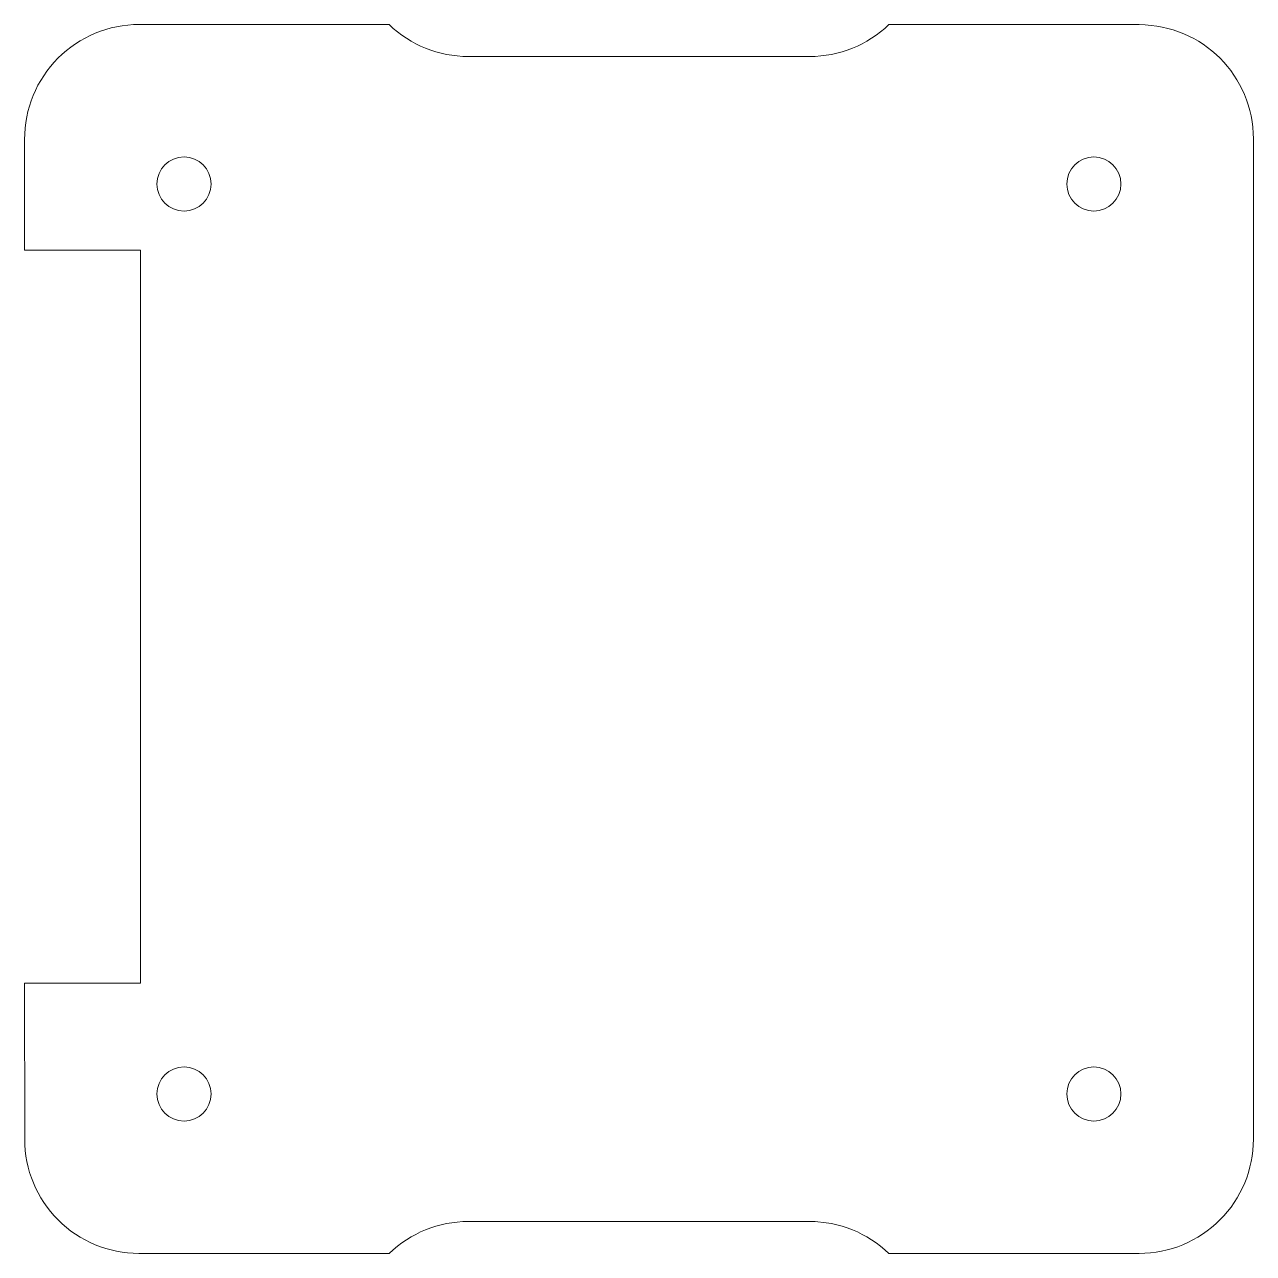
# Model space of a CAD drawing. Header units: millimetres. Extents: x 0.1 to 68.7, y -68.7 to -0.1.
import ezdxf

# ---------------------------------------------------------------- set-up
doc = ezdxf.new("R2010")
doc.units = ezdxf.units.MM
doc.layers.get('0').update_dxf_attribs({"color": 2, "lineweight": 0})

msp = doc.modelspace()

# ---------------------------------------------------------------- linework, layer by layer
at = {"color": 2, "lineweight": 0, "flags": 128}
msp.add_lwpolyline([(62.3416, -0.1101), (48.3523, -0.1101), (48.1258, -0.3183), (47.8904, -0.5145), (47.6468, -0.6985), (47.3953, -0.8701), (47.1364, -1.0291), (46.8707, -1.1753), (46.5986, -1.3086), (46.3205, -1.4286), (46.0371, -1.5353), (45.7488, -1.6283), (45.4561, -1.7076), (45.1594, -1.7729), (44.8592, -1.8241), (44.5561, -1.8608), (44.2505, -1.8831), (43.9429, -1.8905), (24.8829, -1.8901), (24.563, -1.883), (24.2574, -1.8608), (23.9543, -1.8241), (23.6542, -1.7729), (23.3575, -1.7076), (23.0647, -1.6283), (22.7764, -1.5353), (22.493, -1.4286), (22.215, -1.3086), (21.9429, -1.1753), (21.6771, -1.0291), (21.4183, -0.8701), (21.1667, -0.6985), (20.9231, -0.5145), (20.6877, -0.3183), (20.4612, -0.1101), (6.4929, -0.1101), (6.1751, -0.1079), (5.8594, -0.1315), (5.5465, -0.1705), (5.2367, -0.2247), (4.9307, -0.2939), (4.629, -0.3779), (4.3322, -0.4764), (4.0406, -0.5893), (3.7549, -0.7163), (3.4756, -0.8572), (3.2033, -1.0118), (2.9384, -1.1798), (2.6815, -1.3611), (2.433, -1.5554), (2.1937, -1.7626), (1.9639, -1.9822), (1.7452, -2.2131), (1.5393, -2.4534), (1.3461, -2.7028), (1.166, -2.9605), (0.9992, -3.2262), (0.8459, -3.4993), (0.7063, -3.7793), (0.5807, -4.0655), (0.4692, -4.3576), (0.372, -4.6549), (0.2895, -4.957), (0.2217, -5.2633), (0.1689, -5.5733), (0.1314, -5.8865), (0.1093, -6.2022), (0.1029, -6.5201), (0.105, -12.7096), (6.575, -12.7096), (6.575, -53.6196), (0.1, -53.6196), (0.1056, -62.3301), (0.1135, -62.6467), (0.1368, -62.9611), (0.1755, -63.2728), (0.2293, -63.5812), (0.298, -63.886), (0.3814, -64.1865), (0.4792, -64.4821), (0.5913, -64.7725), (0.7174, -65.0571), (0.8572, -65.3353), (1.0107, -65.6067), (1.1776, -65.8707), (1.3576, -66.1267), (1.5505, -66.3744), (1.7562, -66.613), (1.9743, -66.8422), (2.2036, -67.0604), (2.4423, -67.266), (2.6899, -67.4589), (2.946, -67.6388), (3.21, -67.8056), (3.4814, -67.959), (3.7596, -68.0989), (4.0441, -68.2249), (4.3345, -68.3369), (4.6301, -68.4347), (4.9305, -68.518), (5.2351, -68.5866), (5.5434, -68.6404), (5.855, -68.679), (6.1692, -68.7023), (6.4842, -68.7101), (20.4612, -68.7101), (20.6877, -68.5019), (20.9231, -68.3057), (21.1668, -68.1217), (21.4183, -67.9501), (21.6771, -67.7911), (21.9429, -67.6448), (22.215, -67.5116), (22.493, -67.3916), (22.7764, -67.2849), (23.0647, -67.1919), (23.3575, -67.1126), (23.6542, -67.0473), (23.9543, -66.9961), (24.2574, -66.9594), (24.563, -66.9371), (24.8829, -66.9301), (43.9429, -66.9297), (44.2505, -66.9371), (44.8592, -66.9961), (45.1594, -67.0473), (45.4561, -67.1126), (45.7488, -67.1919), (46.0371, -67.2849), (46.3205, -67.3916), (46.5986, -67.5116), (46.8707, -67.6448), (47.1364, -67.7911), (47.3953, -67.9501), (47.6468, -68.1217), (47.8904, -68.3057), (48.1258, -68.5019), (48.3523, -68.7101), (62.3329, -68.7101), (62.6493, -68.7023), (62.9635, -68.6789), (63.275, -68.6402), (63.5834, -68.5864), (63.888, -68.5177), (64.1884, -68.4343), (64.4841, -68.3365), (64.7744, -68.2245), (65.059, -68.0984), (65.3372, -67.9585), (65.6085, -67.805), (65.8725, -67.6382), (66.1286, -67.4582), (66.3763, -67.2653), (66.615, -67.0596), (66.8443, -66.8414), (67.0624, -66.6122), (67.2681, -66.3735), (67.461, -66.1258), (67.641, -65.8697), (67.8078, -65.6057), (67.9613, -65.3344), (68.1012, -65.0562), (68.2273, -64.7716), (68.3393, -64.4813), (68.4371, -64.1856), (68.5205, -63.8852), (68.5892, -63.5806), (68.643, -63.2722), (68.6817, -62.9607), (68.7051, -62.6465), (68.7129, -62.3301), (68.7129, -6.4901), (68.7046, -6.1624), (68.68, -5.839), (68.6395, -5.5203), (68.5835, -5.2067), (68.5124, -4.8985), (68.4266, -4.5963), (68.3264, -4.3004), (68.2124, -4.0112), (68.0848, -3.729), (67.9441, -3.4544), (67.7908, -3.1877), (67.6251, -2.9292), (67.4475, -2.6795), (67.2584, -2.4389), (67.0582, -2.2077), (66.8473, -1.9865), (66.626, -1.7756), (66.3949, -1.5753), (66.1543, -1.3862), (65.9045, -1.2086), (65.6461, -1.0429), (65.3793, -0.8895), (65.1047, -0.7487), (64.8225, -0.6211), (64.5332, -0.507), (64.2372, -0.4068), (63.9349, -0.3209), (63.6267, -0.2498), (63.313, -0.1937), (62.9942, -0.1531), (62.6707, -0.1285), (62.3416, -0.1101)], dxfattribs=at)
for centre in [(9.0029, -9.0101), (59.8029, -9.0101), (9.0029, -59.8101), (59.8029, -59.8101)]:
    msp.add_circle(centre, 1.51)

doc.saveas('drawing.dxf')
